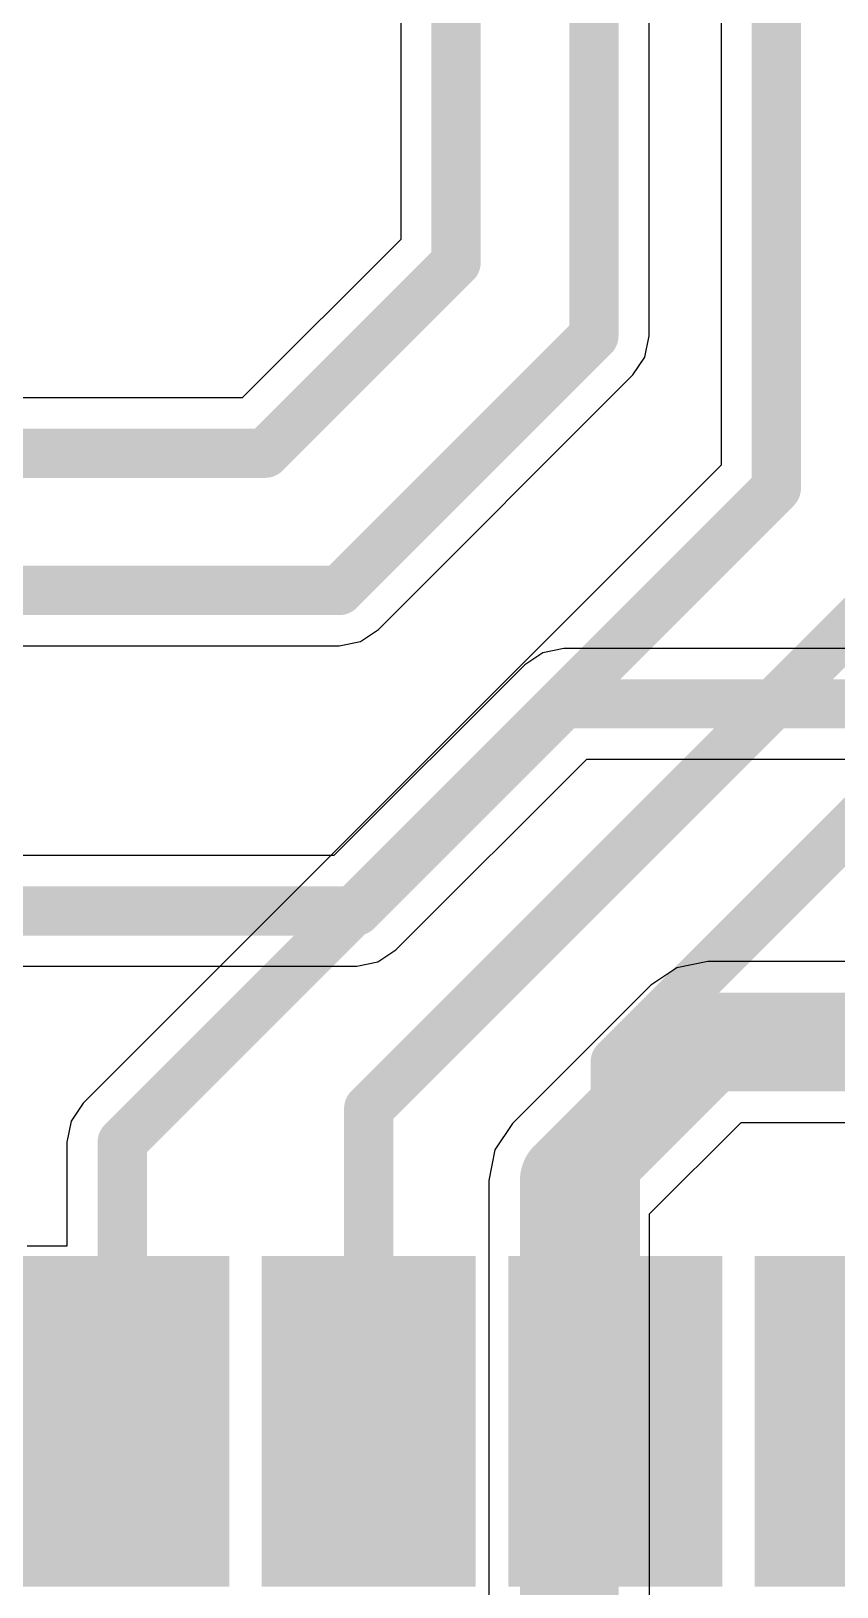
# Model space of a CAD drawing. Header units: inches. Extents: x -5 to 247, y -53 to 67.
# Drawn here: x 15.54 to 19.69, y -28.96 to -20.94 of the extents above; entities that cross this region are included whole.
import ezdxf

# ---------------------------------------------------------------- set-up
doc = ezdxf.new("R2010")
doc.units = ezdxf.units.IN
for name, color, linetype in [('Bottom Layer', 5, 'Continuous'), ('Top Layer', 1, 'Continuous'), ('Top Paste', 8, 'Continuous'), ('Top Solder', 216, 'Continuous')]:
    doc.layers.add(name, color=color, linetype=linetype)

# ---------------------------------------------------------------- blocks, each defined once
blk = doc.blocks.new('38_SMD_M______72')
at = {"layer": 'Top Layer'}
for points in [[(-9.50000513, -0.83000469), (-8.00000559, -0.83000469), (-8.00000559, -1.73000543), (-9.50000513, -1.73000543)], [(-9.499997509999998, -2.09999961), (-7.99999797, -2.09999961), (-7.99999797, -3.00000035), (-9.499997509999998, -3.00000035)], [(-9.499997509999998, -3.36999453), (-7.99999797, -3.36999453), (-7.99999797, -4.26999527), (-9.499997509999998, -4.26999527)], [(-9.50000513, -4.64000215), (-8.00000559, -4.64000215), (-8.00000559, -5.54000289), (-9.50000513, -5.54000289)]]:
    blk.add_hatch(color=1, dxfattribs=at).paths.add_polyline_path(points)
at = {"layer": 'Top Paste'}
for points in [[(-9.50000513, -0.83000469), (-8.00000559, -0.83000469), (-8.00000559, -1.73000543), (-9.50000513, -1.73000543)], [(-9.499997509999998, -2.09999961), (-7.99999797, -2.09999961), (-7.99999797, -3.00000035), (-9.499997509999998, -3.00000035)], [(-9.499997509999998, -3.36999453), (-7.99999797, -3.36999453), (-7.99999797, -4.26999527), (-9.499997509999998, -4.26999527)], [(-9.50000513, -4.64000215), (-8.00000559, -4.64000215), (-8.00000559, -5.54000289), (-9.50000513, -5.54000289)]]:
    blk.add_hatch(color=8, dxfattribs=at).paths.add_polyline_path(points)
at = {"layer": 'Top Solder'}
for points in [[(-9.60160513, -0.72840469), (-7.898405589999999, -0.72840469), (-7.898405589999999, -1.83160543), (-9.60160513, -1.83160543)], [(-9.60159751, -1.99839961), (-7.89839797, -1.99839961), (-7.89839797, -3.10160035), (-9.60159751, -3.10160035)], [(-9.60159751, -3.26839453), (-7.89839797, -3.26839453), (-7.89839797, -4.371595269999999), (-9.60159751, -4.371595269999999)], [(-9.60160513, -4.53840215), (-7.898405589999999, -4.53840215), (-7.898405589999999, -5.64160289), (-9.60160513, -5.64160289)]]:
    blk.add_hatch(color=216, dxfattribs=at).paths.add_polyline_path(points)

msp = doc.modelspace()

# ---------------------------------------------------------------- linework, layer by layer
at = {"layer": 'Bottom Layer'}
for p, q in [((18.28597562, -24.12453392), (18.17695882, -24.1462179)), ((41.5296858, -24.1245263), (18.28597562, -24.12453392)), ((18.17695882, -24.1462179), (18.08453838, -24.20797038)), ((18.0845333, -24.207978), (17.10118246, -25.1913263)), ((18.08453838, -24.20797038), (18.0845333, -24.207978)), ((17.42062048, -25.67763724), (18.40397386, -24.69428132)), ((18.40397386, -24.69428132), (37.18904678, -24.69427624)), ((17.10118246, -25.1913263), (14.0675614, -25.1913263)), ((17.32820004, -25.73938972), (17.42062048, -25.67763724)), ((14.0675614, -25.7610737), (17.21917054, -25.7610737)), ((17.21917054, -25.7610737), (17.21918324, -25.76107624)), ((17.21918324, -25.76107624), (17.32820004, -25.73938972)), ((18.86825538, -25.76923726), (18.73382588, -25.85905928)), ((19.02682504, -25.73769554), (18.86825538, -25.76923726)), ((37.12263848, -25.73769554), (19.02682504, -25.73769554)), ((18.73382588, -25.85905928), (18.02040084, -26.57248432)), ((18.02040084, -26.57248432), (17.93057882, -26.70691382)), ((18.7277629, -27.0371189), (19.19846046, -26.56642134)), ((19.19846046, -26.56642134), (43.20794, -26.56642134)), ((17.93057882, -26.70691382), (17.8990371, -26.86548348)), ((17.8990371, -26.86548348), (17.8990371, -32.81137964)), ((18.7277629, -32.81137964), (18.7277629, -27.0371189))]:
    msp.add_line(p, q, dxfattribs=at)
for points, const_width in [([(17.21918324, -25.4762), (18.28597562, -24.40940762)], 0.254), ([(18.28597562, -24.40940762), (41.8846, -24.4094)], 0.254), ([(13.4706614, -25.4762), (17.21918324, -25.4762)], 0.254), ([(18.3134, -26.86548348), (19.02682504, -26.15205844)], 0.508), ([(19.02682504, -26.15205844), (43.20794, -26.15205844)], 0.508), ([(18.3134, -35.66661396), (18.3134, -26.86548348)], 0.508)]:
    msp.add_lwpolyline(points, dxfattribs=dict(at, const_width=const_width))
for points, const_width in [([(18.22247562, -24.40940762, 1), (18.34947562, -24.40940762, 1)], 0.127), ([(18.22247562, -24.40940762, 1), (18.34947562, -24.40940762, 1)], 0.127), ([(17.15568324, -25.4762, 1), (17.28268324, -25.4762, 1)], 0.127), ([(17.15568324, -25.4762, 1), (17.28268324, -25.4762, 1)], 0.127), ([(18.89982504, -26.15205844, 1), (19.15382504, -26.15205844, 1)], 0.254), ([(18.89982504, -26.15205844, 1), (19.15382504, -26.15205844, 1)], 0.254), ([(18.1864, -26.86548348, 1), (18.4404, -26.86548348, 1)], 0.254), ([(18.1864, -26.86548348, 1), (18.4404, -26.86548348, 1)], 0.254)]:
    msp.add_lwpolyline(points, format="xyb", close=True, dxfattribs=dict(at, const_width=const_width))
at = {"layer": 'Top Layer'}
for p, q in [((17.44580204, -14.34899848), (17.44580204, -22.0168343)), ((18.7252737, -22.513671), (18.7252737, -14.91667324)), ((19.0953263, -17.52562916), (19.0953263, -23.18055816)), ((17.44580204, -22.0168343), (16.6291641, -22.8334697)), ((18.70358972, -22.6226878), (18.7252737, -22.513671)), ((18.64183724, -22.71510824), (18.70358972, -22.6226878)), ((17.33030824, -24.02663724), (18.64182962, -22.71511332)), ((18.64182962, -22.71511332), (18.64183724, -22.71510824)), ((16.6291641, -22.8334697), (14.088491, -22.8334697)), ((19.0953263, -23.18055816), (15.80924194, -26.46663998)), ((17.2378878, -24.08838972), (17.33030824, -24.02663724)), ((14.79204052, -24.1100737), (17.1288583, -24.1100737)), ((17.1288583, -24.1100737), (17.128871, -24.11007624)), ((17.128871, -24.11007624), (17.2378878, -24.08838972)), ((15.80924194, -26.46663998), (15.74748946, -26.55906042)), ((15.74748946, -26.55906042), (15.72580294, -26.66807722)), ((15.72580294, -26.66807722), (15.72580548, -26.66808992)), ((15.72580548, -26.66808992), (15.72580548, -27.20359304)), ((15.72580548, -27.20359304), (15.5208732, -27.20359304))]:
    msp.add_line(p, q, dxfattribs=at)
at = {"layer": 'Top Layer', "const_width": 0.254}
for points in [[(17.73067574, -22.13483254), (17.73067574, -14.34898578)], [(18.4404, -22.513671), (18.4404, -14.79867246)], [(19.3802, -23.2985564), (19.3802, -17.17071496)], [(16.74716488, -23.1183434), (17.73067574, -22.13483254)], [(17.128871, -23.8252), (18.4404, -22.513671)], [(14.0884783, -23.1183434), (16.74716488, -23.1183434)], [(16.01067918, -26.66807722), (19.3802, -23.2985564)], [(14.67404228, -23.8252), (17.128871, -23.8252)], [(17.2806741, -26.4945749), (19.97307664, -23.80217236)], [(18.55066902, -26.25373718), (20.64067246, -24.16373374)], [(18.55066902, -28.10598392), (18.55066902, -26.25373718)], [(17.2806741, -28.10598392), (17.2806741, -26.4945749)], [(16.01067918, -28.10599154), (16.01067918, -26.66807722)]]:
    msp.add_lwpolyline(points, dxfattribs=at)
at = {"layer": 'Top Layer', "const_width": 0.127}
for points in [[(17.66717574, -22.13483254, 1), (17.79417574, -22.13483254, 1)], [(17.66717574, -22.13483254, 1), (17.79417574, -22.13483254, 1)], [(18.3769, -22.513671, 1), (18.5039, -22.513671, 1)], [(18.3769, -22.513671, 1), (18.5039, -22.513671, 1)], [(16.68366488, -23.1183434, 1), (16.81066488, -23.1183434, 1)], [(16.68366488, -23.1183434, 1), (16.81066488, -23.1183434, 1)], [(19.3167, -23.2985564, 1), (19.4437, -23.2985564, 1)], [(19.3167, -23.2985564, 1), (19.4437, -23.2985564, 1)], [(17.065371, -23.8252, 1), (17.192371, -23.8252, 1)], [(17.065371, -23.8252, 1), (17.192371, -23.8252, 1)], [(18.48716902, -26.25373718, 1), (18.61416902, -26.25373718, 1)], [(18.48716902, -26.25373718, 1), (18.61416902, -26.25373718, 1)], [(17.2171741, -26.4945749, 1), (17.3441741, -26.4945749, 1)], [(17.2171741, -26.4945749, 1), (17.3441741, -26.4945749, 1)], [(15.94717918, -26.66807722, 1), (16.07417918, -26.66807722, 1)], [(15.94717918, -26.66807722, 1), (16.07417918, -26.66807722, 1)], [(15.94717918, -28.10599154, 1), (16.07417918, -28.10599154, 1)], [(17.2171741, -28.10598392, 1), (17.3441741, -28.10598392, 1)], [(18.48716902, -28.10598392, 1), (18.61416902, -28.10598392, 1)]]:
    msp.add_lwpolyline(points, format="xyb", close=True, dxfattribs=at)

# ---------------------------------------------------------------- block references
at = {"rotation": 90}
msp.add_blockref('38_SMD_M______72', (14.73067412, -19.35598618), dxfattribs=at)

doc.saveas('drawing.dxf')
